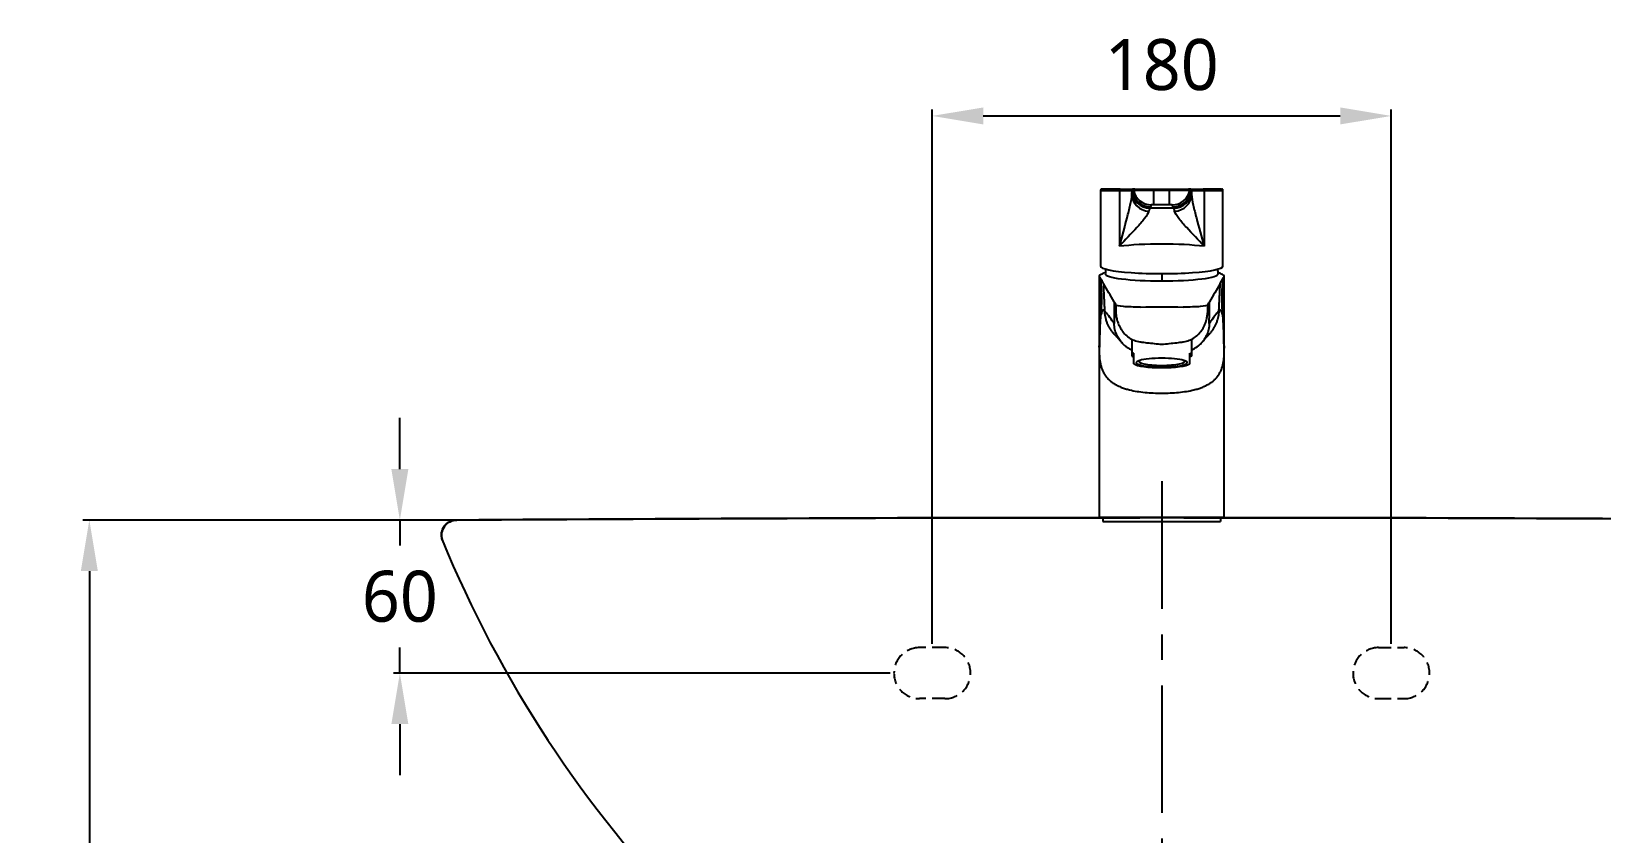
# Model space of a CAD drawing. Extents: x 3289 to 6389, y -51 to 2049.
# Drawn here: x 4046 to 4662, y 696 to 1010 of the extents above; entities that cross this region are included whole.
import ezdxf

# ---------------------------------------------------------------- set-up
doc = ezdxf.new("R2010")
doc.units = 0
doc.header["$LTSCALE"] = 20
doc.header["$MEASUREMENT"] = 0
doc.linetypes.add('CENTER', pattern=[2, 1.25, -0.25, 0.25, -0.25])
doc.linetypes.add('HIDDEN', pattern=[0.375, 0.25, -0.125])
doc.layers.get('0').update_dxf_attribs({"linetype": 'CONTINUOUS'})
doc.layers.get('DEFPOINTS').update_dxf_attribs({"linetype": 'CONTINUOUS'})
for name, color, linetype in [('1', 7, 'CONTINUOUS'), ('5', 5, 'CONTINUOUS'), ('7', 7, 'CONTINUOUS'), ('CENTER', 2, 'CENTER')]:
    doc.layers.add(name, color=color, linetype=linetype)
doc.layers.add('c', color=4, linetype='CONTINUOUS', lineweight=30)
doc.styles.get("Standard").update_dxf_attribs({"font": 'NanumGothic.ttf'})
doc.dimstyles.get("Standard").update_dxf_attribs({"dimtxt": 20, "dimasz": 20, "dimexe": 2.5, "dimexo": 1.5, "dimgap": 10, "dimtad": 1, "dimdec": 0, "dimzin": 0, "dimdsep": 46, "dimtxsty": 'Standard', "dimcen": 0, "dimclrd": 3, "dimclre": 3, "dimclrt": 2, "dimadec": 0, "dimazin": 0, "dimtfac": 1, "dimtdec": 0, "dimtmove": 0, "dimatfit": 3, "dimfxl": 1, "dimtolj": 1, "dimtzin": 0, "dimarcsym": 0})

# ---------------------------------------------------------------- blocks, each defined once
blk = doc.blocks.new('*D12')
at = {"color": 3, "lineweight": -2, "transparency": 16777216}
for p, q in [((4399.15, 770.13), (4399.15, 979.52)), ((4579.15, 770.13), (4579.15, 979.52)), ((4419.15, 977.02), (4559.15, 977.02))]:
    blk.add_line(p, q, dxfattribs=at)
at = {"color": 3, "transparency": 16777216}
for points in [[(4419.15, 980.35), (4419.15, 973.69), (4399.15, 977.02)], [(4559.15, 980.35), (4559.15, 973.69), (4579.15, 977.02)]]:
    blk.add_solid(points, dxfattribs=at)
at = {"layer": 'DEFPOINTS', "color": 0, "transparency": 16777216}
for p in [(4579.15, 977.02), (4399.15, 768.63, -465.07), (4579.15, 768.63, -465.07)]:
    blk.add_point(p, dxfattribs=at)
at = {"color": 2, "transparency": 16777216, "insert": (4489.15, 997.02), "char_height": 20, "attachment_point": 5}
blk.add_mtext('\\A1;180', dxfattribs=at)
blk = doc.blocks.new('*D13')
at = {"color": 3, "lineweight": -2, "transparency": 16777216}
for p, q in [((4190.39, 838.63), (4190.39, 858.63)), ((4230.26, 818.63), (4187.89, 818.63)), ((4190.39, 818.63), (4190.39, 808.63)), ((4190.39, 758.63), (4190.39, 768.63)), ((4382.65, 758.63), (4187.89, 758.63)), ((4190.39, 738.63), (4190.39, 718.63))]:
    blk.add_line(p, q, dxfattribs=at)
at = {"color": 3, "transparency": 16777216}
for points in [[(4187.05, 838.63), (4193.72, 838.63), (4190.39, 818.63)], [(4187.05, 738.63), (4193.72, 738.63), (4190.39, 758.63)]]:
    blk.add_solid(points, dxfattribs=at)
at = {"layer": 'DEFPOINTS', "color": 0, "transparency": 16777216}
for p in [(4190.39, 818.63), (4231.76, 818.63), (4384.15, 758.63, -465.07)]:
    blk.add_point(p, dxfattribs=at)
at = {"color": 2, "transparency": 16777216, "insert": (4190.39, 788.63), "char_height": 20, "attachment_point": 5}
blk.add_mtext('\\A1;60', dxfattribs=at)
blk = doc.blocks.new('*D15')
at = {"color": 3, "lineweight": -2, "transparency": 16777216}
for p, q in [((4857.18, 818.63), (4898.65, 818.63)), ((4896.15, 798.63), (4896.15, 683.63)), ((4896.15, 528.63), (4896.15, 643.63)), ((4445.61, 508.63), (4898.65, 508.63))]:
    blk.add_line(p, q, dxfattribs=at)
at = {"color": 3, "transparency": 16777216}
for points in [[(4892.82, 798.63), (4899.49, 798.63), (4896.15, 818.63)], [(4892.82, 528.63), (4899.49, 528.63), (4896.15, 508.63)]]:
    blk.add_solid(points, dxfattribs=at)
at = {"layer": 'DEFPOINTS', "color": 0, "transparency": 16777216}
for p in [(4855.68, 818.63), (4896.15, 818.63), (4444.11, 508.63)]:
    blk.add_point(p, dxfattribs=at)
at = {"color": 2, "transparency": 16777216, "insert": (4896.15, 663.63), "char_height": 20, "attachment_point": 5}
blk.add_mtext('\\A1;310', dxfattribs=at)
blk = doc.blocks.new('*D16')
at = {"color": 3, "lineweight": -2, "transparency": 16777216}
for p, q in [((4785.59, 818.63), (4838.18, 818.63)), ((4835.68, 798.63), (4835.68, 713.63)), ((4835.68, 588.63), (4835.68, 673.63)), ((4609.02, 568.63), (4838.18, 568.63))]:
    blk.add_line(p, q, dxfattribs=at)
at = {"color": 3, "transparency": 16777216}
for points in [[(4832.35, 798.63), (4839.02, 798.63), (4835.68, 818.63)], [(4832.35, 588.63), (4839.02, 588.63), (4835.68, 568.63)]]:
    blk.add_solid(points, dxfattribs=at)
at = {"layer": 'DEFPOINTS', "color": 0, "transparency": 16777216}
for p in [(4784.09, 818.63), (4607.52, 568.63), (4835.68, 568.63)]:
    blk.add_point(p, dxfattribs=at)
at = {"color": 2, "transparency": 16777216, "insert": (4835.68, 693.63), "char_height": 20, "attachment_point": 5}
blk.add_mtext('\\A1;250', dxfattribs=at)
blk = doc.blocks.new('*D22')
at = {"color": 3, "lineweight": -2, "transparency": 16777216}
for p, q in [((4733.04, 818.63), (4788.8, 818.63)), ((4786.3, 798.63), (4786.3, 747.19)), ((4786.3, 655.75), (4786.3, 707.19)), ((4520.74, 635.75), (4788.8, 635.75))]:
    blk.add_line(p, q, dxfattribs=at)
at = {"color": 3, "transparency": 16777216}
for points in [[(4782.97, 798.63), (4789.63, 798.63), (4786.3, 818.63)], [(4782.97, 655.75), (4789.63, 655.75), (4786.3, 635.75)]]:
    blk.add_solid(points, dxfattribs=at)
at = {"layer": 'DEFPOINTS', "color": 0, "transparency": 16777216}
for p in [(4731.54, 818.63), (4786.3, 818.63), (4519.24, 635.75)]:
    blk.add_point(p, dxfattribs=at)
at = {"color": 2, "transparency": 16777216, "insert": (4786.3, 727.19), "char_height": 20, "attachment_point": 5}
blk.add_mtext('\\A1;180\\P', dxfattribs=at)
blk = doc.blocks.new('*D29')
at = {"color": 3, "lineweight": -2, "transparency": 16777216}
for p, q in [((4211.19, 818.63), (4066.12, 818.63)), ((4068.62, 798.63), (4068.62, 601.94)), ((4068.62, 365.24), (4068.62, 561.94)), ((4487.69, 345.24), (4066.12, 345.24))]:
    blk.add_line(p, q, dxfattribs=at)
at = {"color": 3, "transparency": 16777216}
for points in [[(4065.28, 798.63), (4071.95, 798.63), (4068.62, 818.63)], [(4065.28, 365.24), (4071.95, 365.24), (4068.62, 345.24)]]:
    blk.add_solid(points, dxfattribs=at)
at = {"layer": 'DEFPOINTS', "color": 0, "transparency": 16777216}
for p in [(4212.69, 818.63), (4068.62, 345.24), (4489.19, 345.24)]:
    blk.add_point(p, dxfattribs=at)
at = {"color": 2, "transparency": 16777216, "insert": (4068.62, 581.94), "char_height": 20, "attachment_point": 5}
blk.add_mtext('\\A1;475', dxfattribs=at)

msp = doc.modelspace()

# ---------------------------------------------------------------- linework, layer by layer
at = {"ltscale": 0.5}
for p, q in [((4513.64822, 819.56481), (4464.64822, 819.56481)), ((4512.21778, 819.56478), (4466.07867, 819.56474)), ((4466.07867, 819.56474), (4466.07867, 818.08621)), ((4512.21778, 819.56478), (4512.21778, 818.08621))]:
    msp.add_line(p, q, dxfattribs=at)
at = {"color": 7, "linetype": 'HIDDEN'}
msp.add_line((4471.66385, 819.56483), (4471.66385, 819.56474), dxfattribs=at)
msp.add_arc((4636.42423, 987.67099), 464.43446, 202.37679383, 224.32310837)
at = {"layer": '1', "color": 7, "linetype": 'Continuous'}
for p, q in [((4477.94529, 948.3711), (4478.05296, 948.3713)), ((4486.05706, 948.37246), (4486.05706, 947.76762)), ((4486.05706, 948.37246), (4492.23939, 948.37246)), ((4492.23939, 948.37246), (4492.23939, 947.76762)), ((4500.24349, 948.3713), (4500.35116, 948.3711)), ((4465.14822, 947.87046), (4465.14822, 918.15004)), ((4472.52711, 947.82688), (4472.52711, 925.91757)), ((4477.55299, 947.87061), (4477.44532, 947.8704)), ((4477.44532, 947.8704), (4477.44532, 946.18936)), ((4477.53312, 947.81841), (4477.55299, 947.87061)), ((4486.05706, 942.23838), (4486.05706, 947.76762)), ((4492.23939, 947.76762), (4486.05706, 947.76762)), ((4492.23939, 942.23838), (4486.05706, 942.23838)), ((4492.23939, 942.23838), (4492.23939, 947.76762)), ((4500.74345, 947.87061), (4500.76333, 947.81841)), ((4500.85113, 947.8704), (4500.74345, 947.87061)), ((4500.85113, 947.8704), (4500.85113, 946.18936)), ((4505.76934, 947.82688), (4505.76934, 925.91757)), ((4513.14822, 918.15004), (4513.14822, 947.87046)), ((4484.74333, 941.38456), (4484.53266, 940.83129)), ((4493.76379, 940.83129), (4493.55312, 941.38456)), ((4489.14822, 915.22525), (4489.14822, 912.36257)), ((4477.40083, 889.5065), (4477.40083, 883.273)), ((4500.90083, 883.273), (4500.90083, 889.50924)), ((4478.20083, 879.87044), (4478.20083, 884.01299)), ((4480.15083, 881.0755), (4480.15083, 880.81949)), ((4498.15083, 880.81949), (4498.15083, 881.0755)), ((4500.10083, 879.87044), (4500.10083, 884.01299)), ((4466.07867, 818.08621), (4512.21778, 818.08621))]:
    msp.add_line(p, q, dxfattribs=at)
for start, end in [(171.37829069, 176.268188), (3.731812, 8.62170931)]:
    msp.add_arc((4489.14822, 913.63874), 22.19637, start, end, dxfattribs=at)
for centre, major_axis, ratio, start_param, end_param in [((4489.14822, 948.37046), (-23.5, 0), 0.000022, 5.47740194, 7.374729491), ((4472.87338, 947.87084), (0.00001, -0.5), 0.695239, 3.141561875, 4.800401043), ((4461.44637, 948.3711), (-16.5, 0), 0.000022, 2.335809287, 3.130131837), ((4477.94531, 947.8711), (0.00097, -0.5), 0.999935, 3.139694378, 4.711835315), ((4478.05298, 947.8713), (0.00097, -0.5), 0.999935, 3.139694378, 4.711835315), ((4478.26399, 947.87168), (0.00081, -0.5), 0.999907, 3.140029813, 4.789267394), ((4484.54901, 948.3713), (-6.95588, -0.00172), 0.00065, 5.840394466, 5.917540187), ((4478.64595, 947.87229), (0.00079, -0.5), 0.999901, 3.14007326, 4.91690311), ((4499.65049, 947.87229), (0.00079, 0.5), 0.999901, 4.507873083, 6.284702932), ((4489.14822, 948.37046), (-23.5, 0), 0.000022, 2.038834006, 3.947376021), ((4500.03246, 947.87168), (0.00081, 0.5), 0.999907, 4.635509709, 6.284747289), ((4493.74744, 948.3713), (-6.95588, 0.00172), 0.00065, 3.507237773, 3.584383495), ((4500.24346, 947.8713), (0.00097, 0.5), 0.999935, 4.712943228, 6.285084165), ((4500.35114, 947.8711), (0.00097, 0.5), 0.999935, 4.712943228, 6.285084165), ((4516.85008, 948.3711), (-16.5, 0), 0.000022, 0.011460816, 0.805783366), ((4505.42306, 947.87084), (-0.00001, -0.5), 0.695239, 1.482784264, 3.141623432), ((4489.14822, 947.87046), (-24, 0), 0.002517, 6.28316677, 7.088968674), ((4461.44637, 947.8711), (-16, 0), 0.003831, 2.335809286, 3.130131837), ((4484.44486, 946.19914), (6.99736, -0.19218), 0.930294, 3.172608166, 4.687010237), ((4484.53266, 947.82819), (6.54179, -2.49099), 0.999493, 3.506988499, 5.07605031), ((4484.54907, 947.8713), (-7.4253, 0.16584), 0.062803, 0.343077868, 0.420223192), ((4484.74333, 948.38146), (6.54179, -2.49099), 0.999493, 3.584133825, 5.07605031), ((4485.00772, 949.20253), (6.7701, -1.77924), 0.999527, 3.604908181, 4.969270018), ((4493.28872, 949.20253), (-6.7701, -1.77924), 0.999527, 1.313915289, 2.678277126), ((4493.55312, 948.38146), (-6.54179, -2.49099), 0.999493, 1.207134997, 2.699051483), ((4493.76379, 947.82819), (-6.54179, -2.49099), 0.999493, 1.207134997, 2.776196808), ((4493.85159, 946.19914), (-6.99736, -0.19218), 0.930294, 1.59617507, 3.110577141), ((4493.74737, 947.8713), (-7.4253, -0.16584), 0.062803, 2.721369461, 2.798514785), ((4516.85008, 947.8711), (-16, 0), 0.003831, 0.011460816, 0.805783367), ((4489.14822, 947.87046), (-24, 0), 0.002517, 2.335809286, 3.141611191), ((4489.14822, 939.63535), (-40, 0), 0.030099, 4.59674225, 4.82803571), ((4489.14822, 923.64244), (-24, 0), 0.131412, 3.947376021, 5.47740194), ((4489.14822, 918.15004), (-24, 0), 0.121869, 0, 3.141592654), ((4489.14822, 915.06198), (-22.15, 0), 0.121869, 6.27528229, 7.853981634), ((4489.14822, 915.06198), (22.15, 0), 0.121869, 4.71238898, 6.291088324), ((4489.15083, 883.273), (-11.75, 0), 0.173648, 5.912046397, 6.654324217), ((4489.15083, 880.31857), (-10, 0), 0.173648, 4.71238898, 7.853981634), ((4489.15083, 880.81949), (-9, 0), 0.173648, 6.076085735, 7.853981634), ((4489.15083, 880.31857), (10, 0), 0.173648, 4.71238898, 7.853981634), ((4489.15083, 880.81949), (9, 0), 0.173648, 4.71238898, 6.490284879), ((4489.15083, 883.273), (-11.75, 0), 0.173648, 2.770453744, 3.512731564), ((4489.15083, 880.31857), (-11.25, 0), 0.173648, 0.231456412, 1.570796327), ((4489.15083, 880.31857), (11.25, 0), 0.173648, 4.71238898, 6.051728895)]:
    msp.add_ellipse(centre, major_axis=major_axis, ratio=ratio, start_param=start_param, end_param=end_param, dxfattribs=at)
for points, knots in [([(4465.50033, 948.34722), (4465.47458, 948.33959), (4465.40921, 948.3143), (4465.29642, 948.23834), (4465.19517, 948.10355), (4465.14558, 947.96308), (4465.15226, 947.88435), (4465.1555, 947.86444)], [0, 0, 0, 0, 0.124593274, 0.330708194, 0.627587225, 0.907042563, 1, 1, 1, 1]), ([(4478.26396, 948.37168), (4478.32321, 948.37178), (4478.38277, 948.37187), (4478.50994, 948.37207), (4478.57765, 948.37218), (4478.64593, 948.37229)], [0, 0, 0, 0, 0.47122097, 0.47122097, 1, 1, 1, 1]), ([(4478.64593, 948.37229), (4478.67327, 948.37233), (4479.48094, 948.37237), (4482.20209, 948.37243), (4484.10934, 948.37246), (4486.05706, 948.37246)], [0, 0, 0, 0, 0.5, 0.5, 1, 1, 1, 1]), ([(4492.23939, 948.37246), (4494.18711, 948.37246), (4496.08998, 948.37243), (4498.8137, 948.37237), (4499.62318, 948.37233), (4499.65052, 948.37229)], [0, 0, 0, 0, 0.5, 0.5, 1, 1, 1, 1]), ([(4499.65052, 948.37229), (4499.71136, 948.3722), (4499.77176, 948.3721), (4499.89912, 948.37189), (4499.966, 948.37178), (4500.03249, 948.37168)], [0, 0, 0, 0, 0.471220972, 0.471220972, 1, 1, 1, 1]), ([(4513.14007, 947.87054), (4513.14369, 947.90448), (4513.1429, 947.99183), (4513.09036, 948.11801), (4513.00639, 948.22687), (4512.91603, 948.29657), (4512.84054, 948.3346), (4512.79614, 948.34753), (4512.78142, 948.35101)], [0, 0, 0, 0, 0.153365259, 0.406483319, 0.611954428, 0.785582156, 0.930363722, 1, 1, 1, 1]), ([(4472.52711, 925.91757), (4473.6258, 929.70797), (4474.65243, 933.53352), (4476.02849, 938.82354), (4476.4618, 940.5289), (4477.1603, 943.67208), (4477.42582, 945.07798), (4477.44532, 946.18936)], [0, 0, 0, 0, 0.5, 0.5, 0.75, 0.75, 1, 1, 1, 1]), ([(4478.15656, 947.76996), (4478.08596, 947.78098), (4478.01632, 947.792), (4477.88621, 947.81283), (4477.82558, 947.82265), (4477.76555, 947.83246)], [0, 0, 0, 0, 0.528779335, 0.528779335, 1, 1, 1, 1]), ([(4486.05706, 947.76762), (4483.98405, 947.76762), (4481.95371, 947.76785), (4479.05363, 947.76869), (4478.1858, 947.76931), (4478.15656, 947.76996)], [0, 0, 0, 0, 0.5, 0.5, 1, 1, 1, 1]), ([(4485.00772, 942.20563), (4484.97123, 942.06679), (4484.93054, 941.92795), (4484.84214, 941.65425), (4484.79468, 941.5194), (4484.74333, 941.38456)], [0, 0, 0, 0, 0.507283221, 0.507283221, 1, 1, 1, 1]), ([(4486.05706, 942.23838), (4486.04226, 942.23838), (4486.02747, 942.23837), (4485.9015, 942.2382), (4485.78971, 942.23748), (4485.58267, 942.23501), (4485.48474, 942.23324), (4485.31133, 942.22885), (4485.23453, 942.22615), (4485.11083, 942.22009), (4485.06406, 942.21663), (4485.01819, 942.21065), (4485.00838, 942.20813), (4485.00772, 942.20563)], [0, 0, 0, 0, 0.026090611, 0.026090611, 0.22514522, 0.22514522, 0.424804023, 0.424804023, 0.632121189, 0.632121189, 0.850642339, 0.850642339, 1, 1, 1, 1]), ([(4500.13989, 947.76996), (4500.11065, 947.76931), (4499.24966, 947.7687), (4496.3534, 947.76785), (4494.31203, 947.76762), (4492.23939, 947.76762)], [0, 0, 0, 0, 0.5, 0.5, 1, 1, 1, 1]), ([(4493.28872, 942.20563), (4493.28777, 942.20925), (4493.26748, 942.2129), (4493.18768, 942.22002), (4493.12409, 942.22354), (4492.96431, 942.22953), (4492.86677, 942.2321), (4492.65597, 942.23589), (4492.54074, 942.23721), (4492.36266, 942.23821), (4492.3009, 942.23838), (4492.23939, 942.23838)], [0, 0, 0, 0, 0.216993564, 0.216993564, 0.450628165, 0.450628165, 0.677028596, 0.677028596, 0.89123323, 0.89123323, 1, 1, 1, 1]), ([(4493.55311, 941.38456), (4493.50025, 941.52339), (4493.4515, 941.66223), (4493.36358, 941.93592), (4493.32416, 942.07078), (4493.28872, 942.20563)], [0, 0, 0, 0, 0.507283213, 0.507283213, 1, 1, 1, 1]), ([(4500.5309, 947.83246), (4500.46354, 947.82145), (4500.39541, 947.81044), (4500.26496, 947.7896), (4500.20281, 947.77978), (4500.13989, 947.76996)], [0, 0, 0, 0, 0.528778721, 0.528778721, 1, 1, 1, 1]), ([(4500.85113, 946.18936), (4500.87063, 945.07798), (4501.13615, 943.67208), (4501.83465, 940.5289), (4502.26796, 938.82354), (4503.64402, 933.53352), (4504.67065, 929.70797), (4505.76934, 925.91757)], [0, 0, 0, 0, 0.25, 0.25, 0.5, 0.5, 1, 1, 1, 1]), ([(4484.08857, 939.69651), (4483.9014, 938.94113), (4483.24694, 937.91075), (4481.51998, 935.64011), (4480.47459, 934.4382), (4477.16835, 930.80394), (4474.74485, 928.34177), (4472.52711, 925.91757)], [0, 0, 0, 0, 0.25, 0.25, 0.5, 0.5, 1, 1, 1, 1]), ([(4505.76934, 925.91757), (4503.5516, 928.34177), (4501.1281, 930.80394), (4497.82186, 934.4382), (4496.77646, 935.64011), (4495.0495, 937.91075), (4494.39505, 938.94113), (4494.20788, 939.69651)], [0, 0, 0, 0, 0.5, 0.5, 0.75, 0.75, 1, 1, 1, 1])]:
    msp.add_open_spline(points, degree=3, knots=knots, dxfattribs=at)
for points in [[(4477.44532, 946.18936), (4477.47287, 947.19237), (4477.50213, 947.73703), (4477.53312, 947.81841)], [(4500.76333, 947.81841), (4500.79432, 947.73703), (4500.82358, 947.19237), (4500.85113, 946.18936)], [(4484.53266, 940.83129), (4484.4049, 940.77413), (4484.26095, 940.39224), (4484.08857, 939.69651)], [(4494.20788, 939.69651), (4494.0355, 940.39224), (4493.89154, 940.77413), (4493.76379, 940.83129)]]:
    msp.add_open_spline(points, degree=3, dxfattribs=at)
at = {"layer": '5', "color": 7, "linetype": 'Continuous'}
for p, q in [((4464.65822, 913.04139), (4464.65822, 886.88879)), ((4513.63822, 886.88879), (4513.63822, 913.04128)), ((4464.64822, 884.42347), (4464.64822, 819.56481)), ((4513.64822, 819.56481), (4513.64822, 884.42347))]:
    msp.add_line(p, q, dxfattribs=at)
for centre, major_axis, ratio, start_param, end_param in [((4489.14821, 578.0436), (-275.13706, 605.08517), 0.19969, 5.188366341, 5.202485322), ((4489.14817, 578.04268), (-275.13738, -605.08626), 0.199691, 4.222292031, 4.236410992), ((4495.07514, 471.55723), (-308.85567, 729.1077), 0.215241, 5.251623018, 5.252138446), ((4489.39045, 582.3722), (-273.59727, -599.90294), 0.198909, 4.24099972, 4.241597583)]:
    msp.add_ellipse(centre, major_axis=major_axis, ratio=ratio, start_param=start_param, end_param=end_param, dxfattribs=at)
for points, knots in [([(4467.06122, 915.60662), (4467.03572, 915.59825), (4466.30163, 915.35695), (4465.18134, 914.88258), (4464.61359, 914.33654), (4464.64698, 914.01304), (4464.74375, 913.86992), (4464.82289, 913.77562), (4464.97656, 913.57335), (4465.0965, 913.39331), (4465.18454, 913.26116)], [0, 0, 0, 0, 0.009640186, 0.277537898, 0.544008045, 0.678609445, 0.712369927, 0.746135578, 0.813663, 1, 1, 1, 1]), ([(4464.69184, 913.20435), (4464.66836, 913.14688), (4464.65715, 913.08966), (4464.65988, 912.95423), (4464.68471, 912.87721), (4464.73876, 912.7962), (4464.74513, 912.78721), (4464.75859, 912.76905), (4464.7657, 912.78832), (4464.78793, 912.52502), (4464.80107, 912.1293), (4464.84166, 911.04612), (4464.8706, 910.27144), (4464.90292, 909.50673)], [0, 0, 0, 0, 0.26691046, 0.26691046, 0.63345523, 0.63345523, 0.679273326, 0.679273326, 0.725091423, 0.725091423, 0.816727615, 0.816727615, 1, 1, 1, 1]), ([(4465.18454, 913.26116), (4465.22187, 913.20155), (4465.3796, 912.94971), (4465.5702, 912.59918), (4465.77261, 912.21103), (4465.97238, 911.82256), (4466.13578, 911.53219), (4466.24471, 911.33861)], [0, 0, 0, 0, 0.093674994, 0.39577932, 0.546834463, 0.697889657, 1, 1, 1, 1]), ([(4465.36579, 899.13552), (4465.40601, 899.62989), (4465.44892, 900.18859), (4465.52002, 901.35403), (4465.54906, 901.96752), (4465.61171, 903.7977), (4465.62473, 905.01973), (4465.59434, 907.47023), (4465.54935, 908.71235), (4465.40738, 911.06743), (4465.30928, 912.19181), (4465.18459, 913.26123)], [0, 0, 0, 0, 0.125, 0.125, 0.25, 0.25, 0.5, 0.5, 0.75, 0.75, 1, 1, 1, 1]), ([(4513.11191, 913.26116), (4513.19995, 913.39331), (4513.31988, 913.57335), (4513.47356, 913.77562), (4513.5527, 913.86992), (4513.64947, 914.01304), (4513.68286, 914.33654), (4513.1151, 914.88258), (4511.99482, 915.35695), (4511.26073, 915.59825), (4511.23523, 915.60662)], [0, 0, 0, 0, 0.186337, 0.253864422, 0.287630073, 0.321390555, 0.455991955, 0.722462102, 0.990359814, 1, 1, 1, 1]), ([(4512.05174, 911.33861), (4512.16067, 911.53219), (4512.32407, 911.82256), (4512.52384, 912.21103), (4512.72624, 912.59918), (4512.91685, 912.94971), (4513.07458, 913.20155), (4513.11191, 913.26116)], [0, 0, 0, 0, 0.302110343, 0.453165537, 0.60422068, 0.906325006, 1, 1, 1, 1]), ([(4513.11186, 913.26123), (4512.98716, 912.19181), (4512.88906, 911.06743), (4512.74709, 908.71235), (4512.70211, 907.47023), (4512.67172, 905.01973), (4512.68473, 903.7977), (4512.74738, 901.96752), (4512.77642, 901.35403), (4512.84752, 900.18859), (4512.89043, 899.62989), (4512.93066, 899.13552)], [0, 0, 0, 0, 0.25, 0.25, 0.5, 0.5, 0.75, 0.75, 0.875, 0.875, 1, 1, 1, 1]), ([(4513.39353, 909.50673), (4513.42585, 910.27144), (4513.45478, 911.04612), (4513.49537, 912.1293), (4513.50852, 912.52502), (4513.53074, 912.78832), (4513.53785, 912.76905), (4513.55132, 912.78721), (4513.55769, 912.7962), (4513.61174, 912.87721), (4513.63656, 912.95423), (4513.63929, 913.08962), (4513.6281, 913.1468), (4513.60466, 913.20423)], [0, 0, 0, 0, 0.183306278, 0.183306278, 0.274959417, 0.274959417, 0.320785986, 0.320785986, 0.366612556, 0.366612556, 0.733225112, 0.733225112, 1, 1, 1, 1]), ([(4464.90292, 909.50673), (4464.92613, 908.95743), (4464.93621, 908.39296), (4464.95326, 907.2741), (4464.95864, 906.71321), (4464.95954, 905.05124), (4464.92507, 903.99237), (4464.90172, 902.92115)], [0, 0, 0, 0, 0.25, 0.25, 0.5, 0.5, 1, 1, 1, 1]), ([(4513.39473, 902.92115), (4513.37137, 903.99237), (4513.33691, 905.05124), (4513.33781, 906.71321), (4513.34318, 907.2741), (4513.36024, 908.39296), (4513.37032, 908.95743), (4513.39353, 909.50673)], [0, 0, 0, 0, 0.5, 0.5, 0.75, 0.75, 1, 1, 1, 1]), ([(4464.65635, 886.44484), (4464.65524, 886.33564), (4464.65613, 886.23902), (4464.66576, 885.99399), (4464.68582, 885.96264), (4464.72866, 886.38172), (4464.74709, 886.72582), (4464.79662, 887.76825), (4464.82448, 888.52217), (4464.88107, 890.0156), (4464.9089, 890.76641), (4464.99161, 893.00204), (4465.04303, 894.47618), (4465.14049, 896.50296), (4465.17742, 897.14637), (4465.26268, 898.25903), (4465.31205, 898.72055), (4465.36578, 899.13546)], [0, 0, 0, 0, 0.033628913, 0.033628913, 0.102655419, 0.102655419, 0.171681926, 0.171681926, 0.309734938, 0.309734938, 0.44778795, 0.44778795, 0.723893975, 0.723893975, 0.861946988, 0.861946988, 1, 1, 1, 1]), ([(4464.90172, 902.92115), (4464.86574, 901.27056), (4464.84367, 899.60391), (4464.81709, 896.23945), (4464.81276, 894.54328), (4464.79467, 891.167), (4464.7846, 889.46575), (4464.74259, 887.45103), (4464.7324, 887.03921), (4464.70708, 886.56888), (4464.69597, 886.44448), (4464.67596, 886.39791), (4464.66835, 886.46466), (4464.65967, 886.64845), (4464.65773, 886.7563), (4464.65782, 886.87714)], [0, 0, 0, 0, 0.276132523, 0.276132523, 0.552265045, 0.552265045, 0.828397568, 0.828397568, 0.897430699, 0.897430699, 0.931947264, 0.931947264, 0.96646383, 0.96646383, 1, 1, 1, 1]), ([(4466.72664, 900.64775), (4466.71087, 900.66651), (4466.67945, 900.70224), (4466.63115, 900.75154), (4466.58011, 900.79766), (4466.52477, 900.84034), (4466.46361, 900.87838), (4466.39512, 900.90914), (4466.33071, 900.92498), (4466.27408, 900.9282), (4466.22889, 900.92465), (4466.18138, 900.91387), (4466.11544, 900.88827), (4466.02911, 900.83236), (4465.92232, 900.71987), (4465.83316, 900.58481), (4465.76322, 900.45194), (4465.69463, 900.30313), (4465.61108, 900.08602), (4465.51352, 899.77047), (4465.43213, 899.4476), (4465.3832, 899.22084), (4465.36578, 899.1355)], [0, 0, 0, 0, 0.060401043, 0.120802086, 0.181203129, 0.241604173, 0.302005216, 0.362406259, 0.422807302, 0.453007824, 0.483208345, 0.513408867, 0.543609388, 0.604010431, 0.664411474, 0.724812518, 0.755013039, 0.785213561, 0.845614604, 0.906015647, 0.96641669, 1, 1, 1, 1]), ([(4470.78728, 891.20516), (4470.76269, 891.23133), (4470.47558, 891.53898), (4469.95349, 892.14834), (4469.27706, 893.07077), (4468.67373, 894.03938), (4468.14421, 895.05094), (4467.69112, 896.10276), (4467.31703, 897.19169), (4467.02628, 898.3145), (4466.82216, 899.46701), (4466.74777, 900.25206), (4466.72664, 900.64775)], [0, 0, 0, 0, 0.01025482, 0.120226507, 0.230198193, 0.34016988, 0.450141567, 0.560113253, 0.67008494, 0.780056627, 0.890028313, 1, 1, 1, 1]), ([(4470.50756, 895.67271), (4470.39583, 895.82724), (4470.28429, 895.98143), (4469.55711, 896.9851), (4468.94744, 897.81919), (4467.79957, 899.32962), (4467.26013, 900.01333), (4466.72664, 900.64775)], [0, 0, 0, 0, 0.086715817, 0.086715817, 0.566384219, 0.566384219, 1, 1, 1, 1]), ([(4470.47726, 904.13323), (4470.47503, 903.3979), (4470.4732, 901.91162), (4470.47743, 900.06031), (4470.48443, 898.61174), (4470.49124, 897.54876), (4470.49801, 896.68849), (4470.50355, 896.10284), (4470.50595, 895.82173), (4470.50717, 895.70626), (4470.5076, 895.6726)], [0, 0, 0, 0, 0.254674071, 0.509348143, 0.636685179, 0.764022214, 0.89135925, 0.955027768, 0.986862027, 1, 1, 1, 1]), ([(4471.10862, 900.35434), (4471.15052, 899.79933), (4471.23073, 898.73671), (4471.58943, 897.04095), (4472.18734, 895.25437), (4473.16237, 893.37767), (4474.53366, 891.59412), (4476.27204, 890.10449), (4478.31336, 888.97256), (4479.80873, 888.64843), (4480.56308, 888.48491)], [0, 0, 0, 0, 0.106283549, 0.203490978, 0.325122874, 0.455595475, 0.589497719, 0.729867048, 0.86372809, 1, 1, 1, 1]), ([(4480.77693, 902.1138), (4478.19217, 902.08471), (4475.82037, 902.14062), (4472.35156, 902.4394), (4471.32821, 902.67757), (4471.1493, 902.98378)], [0, 0, 0, 0, 0.5, 0.5, 1, 1, 1, 1]), ([(4507.14715, 902.98378), (4506.96824, 902.67757), (4505.94489, 902.4394), (4502.47608, 902.14062), (4500.10428, 902.08471), (4497.51951, 902.1138)], [0, 0, 0, 0, 0.5, 0.5, 1, 1, 1, 1]), ([(4497.73337, 888.48491), (4498.48772, 888.64843), (4499.98309, 888.97256), (4502.02441, 890.10449), (4503.76278, 891.59412), (4505.13407, 893.37767), (4506.10911, 895.25437), (4506.70702, 897.04095), (4507.06571, 898.73671), (4507.14593, 899.79933), (4507.18783, 900.35434)], [0, 0, 0, 0, 0.13627191, 0.270132952, 0.410502281, 0.544404525, 0.674877126, 0.796509022, 0.893716451, 1, 1, 1, 1]), ([(4511.56981, 900.64775), (4511.54867, 900.25206), (4511.47429, 899.46701), (4511.27017, 898.3145), (4510.97942, 897.19169), (4510.60533, 896.10276), (4510.15223, 895.05094), (4509.62272, 894.03938), (4509.01938, 893.07077), (4508.34296, 892.14834), (4507.82087, 891.53898), (4507.53376, 891.23133), (4507.50916, 891.20516)], [0, 0, 0, 0, 0.109971687, 0.219943373, 0.32991506, 0.439886747, 0.549858433, 0.65983012, 0.769801807, 0.879773493, 0.98974518, 1, 1, 1, 1]), ([(4507.78885, 895.6726), (4507.78928, 895.70626), (4507.79049, 895.82173), (4507.7929, 896.10284), (4507.79844, 896.68849), (4507.80521, 897.54876), (4507.81202, 898.61174), (4507.81902, 900.06031), (4507.82325, 901.91162), (4507.82142, 903.3979), (4507.81918, 904.13323)], [0, 0, 0, 0, 0.013137973, 0.044972232, 0.10864075, 0.235977786, 0.363314821, 0.490651857, 0.745325929, 1, 1, 1, 1]), ([(4511.56981, 900.64775), (4511.03632, 900.01333), (4510.49688, 899.32962), (4509.34901, 897.81919), (4508.73934, 896.9851), (4508.01216, 895.98143), (4507.90062, 895.82724), (4507.78888, 895.67271)], [0, 0, 0, 0, 0.433615781, 0.433615781, 0.913284183, 0.913284183, 1, 1, 1, 1]), ([(4512.93067, 899.1355), (4512.91325, 899.22084), (4512.86432, 899.4476), (4512.78293, 899.77047), (4512.68537, 900.08602), (4512.60181, 900.30313), (4512.53322, 900.45194), (4512.46329, 900.58481), (4512.37413, 900.71987), (4512.26733, 900.83236), (4512.18101, 900.88827), (4512.11507, 900.91387), (4512.06756, 900.92465), (4512.02237, 900.9282), (4511.96573, 900.92498), (4511.90132, 900.90914), (4511.83284, 900.87838), (4511.77168, 900.84034), (4511.71634, 900.79766), (4511.66529, 900.75154), (4511.61699, 900.70224), (4511.58558, 900.66651), (4511.56981, 900.64775)], [0, 0, 0, 0, 0.03358331, 0.093984353, 0.154385396, 0.214786439, 0.244986961, 0.275187482, 0.335588526, 0.395989569, 0.456390612, 0.486591133, 0.516791655, 0.546992176, 0.577192698, 0.637593741, 0.697994784, 0.758395827, 0.818796871, 0.879197914, 0.939598957, 1, 1, 1, 1]), ([(4512.93067, 899.13546), (4512.9844, 898.72055), (4513.03377, 898.25903), (4513.11903, 897.14637), (4513.15596, 896.50296), (4513.25342, 894.47618), (4513.30483, 893.00204), (4513.38754, 890.76641), (4513.41538, 890.0156), (4513.47197, 888.52217), (4513.49983, 887.76825), (4513.54936, 886.72582), (4513.56778, 886.38172), (4513.61062, 885.96264), (4513.63068, 885.99399), (4513.64036, 886.24012), (4513.64123, 886.33828), (4513.64005, 886.44932)], [0, 0, 0, 0, 0.137989692, 0.137989692, 0.275979384, 0.275979384, 0.551958767, 0.551958767, 0.689948459, 0.689948459, 0.827938151, 0.827938151, 0.896932997, 0.896932997, 0.965927843, 0.965927843, 1, 1, 1, 1]), ([(4513.63863, 886.87194), (4513.63866, 886.7532), (4513.63671, 886.64714), (4513.6281, 886.46466), (4513.62048, 886.39791), (4513.60048, 886.44448), (4513.58936, 886.56888), (4513.56404, 887.03921), (4513.55385, 887.45103), (4513.51185, 889.46575), (4513.50178, 891.167), (4513.48369, 894.54328), (4513.47936, 896.23945), (4513.45278, 899.60391), (4513.43071, 901.27056), (4513.39473, 902.92115)], [0, 0, 0, 0, 0.033069867, 0.033069867, 0.067603086, 0.067603086, 0.102136305, 0.102136305, 0.171202743, 0.171202743, 0.447468495, 0.447468495, 0.723734248, 0.723734248, 1, 1, 1, 1]), ([(4473.80659, 887.81579), (4473.33489, 888.2937), (4472.51867, 889.27774), (4471.4609, 891.10892), (4470.68465, 893.24092), (4470.56566, 894.87484), (4470.50756, 895.6726)], [0, 0, 0, 0, 0.230606311, 0.436995768, 0.72511041, 1, 1, 1, 1]), ([(4507.78888, 895.6726), (4507.73079, 894.87484), (4507.6118, 893.24092), (4506.83555, 891.10892), (4505.7546, 889.23764), (4504.89482, 888.21379), (4504.37603, 887.70204), (4504.36813, 887.69427)], [0, 0, 0, 0, 0.269581074, 0.552131804, 0.754535582, 0.996265886, 1, 1, 1, 1]), ([(4473.29457, 888.36955), (4473.40708, 888.23794), (4473.6798, 887.93894), (4474.23653, 887.38805), (4474.9829, 886.75394), (4475.96509, 886.0653), (4476.8229, 885.59314), (4477.34766, 885.36145), (4477.43581, 885.32402)], [0, 0, 0, 0, 0.129188082, 0.285112375, 0.471144883, 0.690724284, 0.948430387, 1, 1, 1, 1]), ([(4480.56308, 888.48491), (4481.04399, 888.41651), (4481.9311, 888.29032), (4482.82195, 888.1929), (4483.22999, 888.14922), (4483.25378, 888.14667), (4483.27757, 888.14413), (4483.30136, 888.14159), (4485.25032, 887.93321), (4487.19927, 887.72483), (4489.14822, 887.51645)], [0, 0, 0, 0, 0.542099264, 1, 1, 1, 1.026700563, 1.026700563, 1.026700563, 3.213781817, 3.213781817, 3.213781817, 3.213781817]), ([(4489.14822, 887.51646), (4491.09692, 887.7248), (4493.04561, 887.93315), (4494.9943, 888.1415), (4495.01801, 888.14403), (4495.04172, 888.14657), (4495.06543, 888.1491), (4495.47382, 888.19282), (4496.36501, 888.29026), (4497.25246, 888.41651), (4497.73337, 888.48491)], [-2.212541124, -2.212541124, -2.212541124, -2.212541124, -0.026597588, -0.026597588, -0.026597588, 0, 0, 0, 0.458114092, 1, 1, 1, 1]), ([(4500.86651, 885.3134), (4501.07951, 885.40733), (4502.0278, 885.87464), (4503.52031, 886.84185), (4504.55891, 887.84811), (4505.00187, 888.36955)], [0, 0, 0, 0, 0.128317924, 0.584152365, 1, 1, 1, 1]), ([(4464.64818, 884.39976), (4464.64788, 884.06538), (4464.66153, 883.23147), (4464.74575, 881.93193), (4464.93506, 880.52143), (4465.22728, 879.17282), (4465.63124, 877.89201), (4466.15381, 876.68465), (4466.80133, 875.55616), (4467.57773, 874.51106), (4468.48558, 873.55298), (4469.52411, 872.68396), (4470.69089, 871.90474), (4471.98055, 871.21422), (4473.38649, 870.61038), (4474.89935, 870.08928), (4475.97257, 869.79422), (4476.52347, 869.65894)], [0, 0, 0, 0, 0.044890147, 0.113112279, 0.181334412, 0.249556544, 0.317778676, 0.386000809, 0.454222941, 0.522445073, 0.590667206, 0.658889338, 0.727111471, 0.795333603, 0.863555735, 0.931777868, 1, 1, 1, 1]), ([(4501.77298, 869.65894), (4502.32388, 869.79422), (4503.39709, 870.08928), (4504.90996, 870.61038), (4506.31589, 871.21422), (4507.60555, 871.90474), (4508.77233, 872.68396), (4509.81086, 873.55298), (4510.71872, 874.51106), (4511.49512, 875.55616), (4512.14264, 876.68465), (4512.66521, 877.89201), (4513.06917, 879.17282), (4513.36138, 880.52143), (4513.5507, 881.93193), (4513.63664, 883.25811), (4513.64942, 884.12023), (4513.64807, 884.48292)], [0, 0, 0, 0, 0.067969413, 0.135938825, 0.203908238, 0.271877651, 0.339847064, 0.407816476, 0.475785889, 0.543755302, 0.611724715, 0.679694127, 0.74766354, 0.815632953, 0.883602366, 0.951571778, 1, 1, 1, 1])]:
    msp.add_open_spline(points, degree=3, knots=knots, dxfattribs=at)
for points, degree in [([(4464.63978, 914.12454), (4464.63481, 913.04148)], 1), ([(4464.90292, 909.50673), (4465.09195, 910.76191), (4465.18599, 912.01538), (4465.18459, 913.26117)], 3), ([(4466.24471, 911.33861), (4466.45316, 905.76815), (4466.72664, 900.64769)], 2), ([(4511.5698, 900.64769), (4511.84328, 905.76815), (4512.05174, 911.33861)], 2), ([(4513.11186, 913.26117), (4513.11046, 912.01538), (4513.20449, 910.76191), (4513.39353, 909.50673)], 3), ([(4513.64645, 913.04147), (4513.62475, 913.58216), (4513.66519, 914.12258)], 2), ([(4465.36579, 899.1356), (4465.33517, 900.39434), (4465.18016, 901.65881), (4464.90172, 902.92115)], 3), ([(4470.47726, 904.13323), (4470.64189, 903.85182), (4470.80652, 903.57028), (4470.97116, 903.2886)], 3), ([(4470.97116, 903.2886), (4471.042, 901.83969), (4471.10862, 900.35434)], 2), ([(4471.1493, 902.98378), (4471.13872, 902.08822), (4471.12564, 901.20567), (4471.10862, 900.35434)], 3), ([(4480.77693, 902.1138), (4486.33281, 902.17633), (4491.96071, 902.17636), (4497.51951, 902.1138)], 3), ([(4507.18783, 900.35434), (4507.1708, 901.20567), (4507.15773, 902.08822), (4507.14715, 902.98378)], 3), ([(4507.18783, 900.35434), (4507.25445, 901.83969), (4507.32528, 903.2886)], 2), ([(4507.32528, 903.2886), (4507.48992, 903.57028), (4507.65456, 903.85182), (4507.81918, 904.13323)], 3), ([(4513.39473, 902.92115), (4513.11628, 901.65881), (4512.96128, 900.39434), (4512.93066, 899.1356)], 3), ([(4464.65409, 886.8906), (4464.66134, 886.67787), (4464.65486, 886.47753)], 2), ([(4464.66048, 886.65679), (4464.65922, 886.61122), (4464.65821, 886.56705), (4464.65746, 886.52449)], 3), ([(4470.78216, 891.19834), (4472.10036, 889.78255), (4473.30238, 888.36017)], 2), ([(4504.99406, 888.36017), (4506.19608, 889.78255), (4507.51429, 891.19834)], 2), ([(4513.64524, 886.48223), (4513.63426, 886.67775), (4513.63851, 886.886)], 2), ([(4464.64839, 884.48636), (4464.64827, 884.45747), (4464.64821, 884.4286), (4464.64818, 884.39976)], 3), ([(4464.659, 886.30695), (4464.64831, 884.46325)], 1), ([(4513.64814, 884.46325), (4513.63695, 886.22036)], 1), ([(4476.52347, 869.65894), (4477.46325, 869.42816), (4479.42606, 869.03793), (4482.56039, 868.64168), (4485.8223, 868.41332), (4488.03958, 868.36367), (4489.14822, 868.36367)], 3), ([(4489.14822, 868.36367), (4490.25686, 868.36367), (4492.47415, 868.41332), (4495.73606, 868.64168), (4498.87039, 869.03793), (4500.8332, 869.42816), (4501.77298, 869.65894)], 3)]:
    msp.add_open_spline(points, degree=degree, dxfattribs=at)
at = {"layer": '7', "linetype": 'HIDDEN'}
for p, q in [((4404.14713, 768.63492, -465.06983), (4394.14713, 768.63492, -465.06983)), ((4574.14713, 768.63492, -465.06983), (4584.14713, 768.63492, -465.06983)), ((4404.14713, 748.63492, -465.06983), (4394.14713, 748.63492, -465.06983)), ((4574.14713, 748.63492, -465.06983), (4584.14713, 748.63492, -465.06983))]:
    msp.add_line(p, q, dxfattribs=at)
for centre, start, end in [((4394.14713, 758.63492, -465.06983), 90, 270), ((4404.14713, 758.63492, -465.06983), 270, 90), ((4574.14713, 758.63492, -465.06983), 90, 270), ((4584.14713, 758.63492, -465.06983), 270, 90)]:
    msp.add_arc(centre, 10, start, end, dxfattribs=at)
at = {"layer": 'c', "color": 7}
for centre, radius, start, end in [((4489.19385, -40291.21699), 41110.78175, 89.614641177, 90.385358823), ((4212.69385, 812.63492), 6, 90, 197.17970427)]:
    msp.add_arc(centre, radius, start, end, dxfattribs=at)
at = {"layer": 'CENTER', "color": 1, "linetype": 'CENTER', "ltscale": 2}
msp.add_line((4489.1469, 833.81657), (4489.19385, 327.23462), dxfattribs=at)

# ---------------------------------------------------------------- dimensions: what is measured, and where the dimension line sits
dim = msp.add_linear_dim(base=(4579.14713, 977.01904), p1=(4399.14713, 768.63492, -465.06983), p2=(4579.14713, 768.63492, -465.06983), dimstyle='Standard')
dim.commit()
dim.dimension.update_dxf_attribs({"geometry": '*D12', "text_midpoint": (4489.14713, 977.01904), "dimtype": 160})
dim = msp.add_linear_dim(base=(4190.3871, 818.63492), p1=(4384.14713, 758.63492, -465.06983), p2=(4231.75567, 818.63492), angle=90, dimstyle='Standard', override={"dimtih": 1, "dimtoh": 1, "dimfxl": 1.25, "dimarcsym": 1})
dim.commit()
dim.dimension.update_dxf_attribs({"geometry": '*D13', "text_midpoint": (4190.3871, 788.63492), "dimtype": 160})
for base, p1, p2, text, picture, middle in [((4068.61793, 345.24106), (4212.69385, 818.63492), (4489.19385, 345.24106), '475', '*D29', (4068.61793, 581.93799)), ((4786.3011, 818.63492), (4519.2378, 635.74853), (4731.53813, 818.63492), '180\\P', '*D22', (4786.3011, 727.19173))]:
    dim = msp.add_linear_dim(base=base, p1=p1, p2=p2, angle=90, text=text, dimstyle='Standard', override={"dimtih": 1, "dimtoh": 1, "dimfxl": 1.25, "dimarcsym": 1})
    dim.commit()
    dim.dimension.update_dxf_attribs({"geometry": picture, "text_midpoint": middle})
for base, p1, p2, picture, middle in [((4896.15494, 818.63492), (4444.11471, 508.63492), (4855.68194, 818.63492), '*D15', (4896.15494, 663.63492)), ((4835.68194, 568.63492), (4784.08621, 818.63492), (4607.52287, 568.63492), '*D16', (4835.68194, 693.63492))]:
    dim = msp.add_linear_dim(base=base, p1=p1, p2=p2, angle=90, dimstyle='Standard', override={"dimtih": 1, "dimtoh": 1, "dimfxl": 1.25, "dimarcsym": 1})
    dim.commit()
    dim.dimension.update_dxf_attribs({"geometry": picture, "text_midpoint": middle})

doc.saveas('drawing.dxf')
